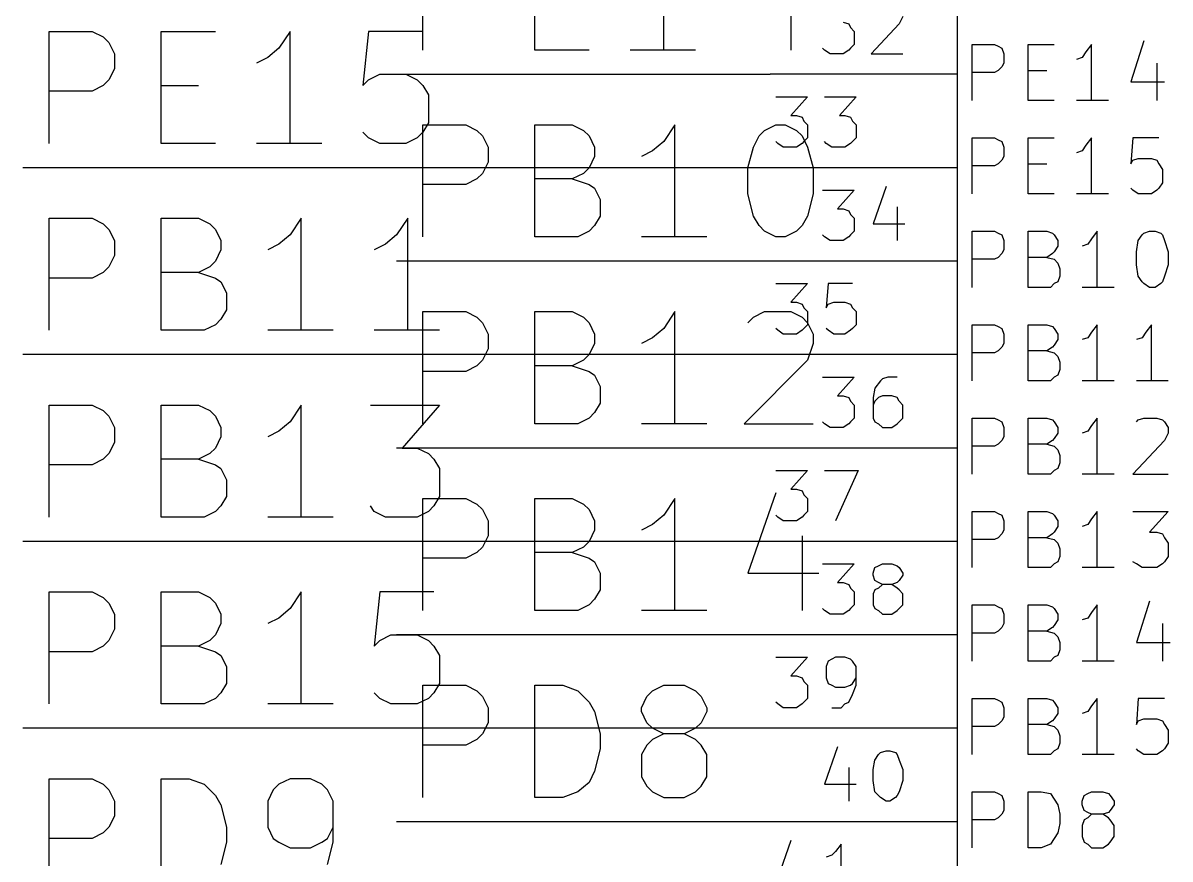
# Model space of a CAD drawing. Extents: x 10 to 287, y -200 to -10.
# Drawn here: x 33.02 to 48.62, y -133.86 to -122.49 of the extents above; entities that cross this region are included whole.
import ezdxf

# ---------------------------------------------------------------- set-up
doc = ezdxf.new("R2010")
doc.units = 0
doc.header["$MEASUREMENT"] = 0
doc.layers.add('BLACK', color=7, linetype='CONTINUOUS')

msp = doc.modelspace()

# ---------------------------------------------------------------- linework, layer by layer
at = {"layer": 'Black'}
for p, q in [((38.4556, -122.86), (38.4556, -121.336)), ((39.9796, -122.86), (39.9796, -121.336)), ((41.7322, -122.86), (41.7322, -121.336)), ((43.4594, -121.844), (43.4594, -122.86)), ((33.3756, -124.13), (33.3756, -122.606)), ((33.3756, -122.606), (33.9598, -122.606)), ((33.9598, -122.606), (34.1122, -122.682)), ((34.1122, -122.682), (34.1884, -122.758)), ((34.8996, -124.13), (34.8996, -122.606)), ((34.8996, -122.606), (35.6362, -122.606)), ((36.6522, -122.606), (36.4998, -122.834)), ((36.6522, -124.13), (36.6522, -122.606)), ((37.719, -122.606), (37.6428, -123.342)), ((38.4556, -122.606), (37.719, -122.606)), ((34.1884, -122.758), (34.2646, -122.911)), ((36.4998, -122.834), (36.3474, -122.961)), ((40.7162, -122.86), (39.9796, -122.86)), ((42.164, -122.86), (41.275, -122.86)), ((34.2646, -122.911), (34.2646, -123.114)), ((36.3474, -122.961), (36.195, -123.038)), ((34.2646, -123.114), (34.1884, -123.266)), ((37.719, -123.266), (37.8714, -123.19)), ((37.8714, -123.19), (38.227, -123.19)), ((38.227, -123.19), (38.3794, -123.266)), ((34.1122, -123.342), (33.9598, -123.419)), ((34.1884, -123.266), (34.1122, -123.342)), ((34.8996, -123.342), (35.4076, -123.342)), ((37.6428, -123.342), (37.719, -123.266)), ((38.3794, -123.266), (38.4556, -123.342)), ((38.4556, -123.342), (38.5318, -123.469)), ((33.9598, -123.419), (33.3756, -123.419)), ((38.5318, -123.469), (38.5318, -123.85)), ((37.719, -124.054), (37.6428, -123.977)), ((38.4556, -123.977), (38.3794, -124.054)), ((38.5318, -123.85), (38.4556, -123.977)), ((38.4556, -125.4), (38.4556, -123.876)), ((38.4556, -123.876), (39.0398, -123.876)), ((39.0398, -123.876), (39.1922, -123.952)), ((39.1922, -123.952), (39.2684, -124.028)), ((39.9796, -125.4), (39.9796, -123.876)), ((39.9796, -123.876), (40.4876, -123.876)), ((40.4876, -123.876), (40.64, -123.952)), ((40.64, -123.952), (40.7162, -124.028)), ((41.8846, -123.876), (41.7322, -124.104)), ((41.8846, -125.4), (41.8846, -123.876)), ((43.0276, -124.028), (43.1038, -123.952)), ((43.1038, -123.952), (43.2562, -123.876)), ((43.2562, -123.876), (43.3832, -123.876)), ((43.3832, -123.876), (43.5356, -123.952)), ((43.5356, -123.952), (43.6118, -124.028)), ((35.6362, -124.13), (34.8996, -124.13)), ((37.084, -124.13), (36.195, -124.13)), ((37.8714, -124.13), (37.719, -124.054)), ((38.227, -124.13), (37.8714, -124.13)), ((38.3794, -124.054), (38.227, -124.13)), ((39.2684, -124.028), (39.3446, -124.181)), ((40.7162, -124.028), (40.7924, -124.181)), ((41.7322, -124.104), (41.5798, -124.231)), ((42.9514, -124.181), (43.0276, -124.028)), ((43.6118, -124.028), (43.688, -124.181)), ((39.3446, -124.181), (39.3446, -124.384)), ((40.7924, -124.181), (40.7924, -124.308)), ((41.5798, -124.231), (41.4274, -124.308)), ((42.8752, -124.46), (42.9514, -124.181)), ((43.688, -124.181), (43.7642, -124.46)), ((39.3446, -124.384), (39.2684, -124.536)), ((40.7924, -124.308), (40.7162, -124.46)), ((39.2684, -124.536), (39.1922, -124.612)), ((40.64, -124.536), (40.4876, -124.612)), ((40.7162, -124.46), (40.64, -124.536)), ((42.8752, -124.816), (42.8752, -124.46)), ((43.7642, -124.46), (43.7642, -124.816)), ((39.0398, -124.689), (38.4556, -124.689)), ((39.1922, -124.612), (39.0398, -124.689)), ((40.4876, -124.612), (39.9796, -124.612)), ((40.4876, -124.612), (40.7162, -124.689)), ((40.7162, -124.689), (40.7924, -124.739)), ((40.7924, -124.739), (40.8686, -124.892)), ((40.8686, -124.892), (40.8686, -125.12)), ((42.9514, -125.12), (42.8752, -124.816)), ((43.7642, -124.816), (43.688, -125.12)), ((33.3756, -126.67), (33.3756, -125.146)), ((33.3756, -125.146), (33.9598, -125.146)), ((33.9598, -125.146), (34.1122, -125.222)), ((34.1122, -125.222), (34.1884, -125.298)), ((34.8996, -126.67), (34.8996, -125.146)), ((34.8996, -125.146), (35.4076, -125.146)), ((35.4076, -125.146), (35.56, -125.222)), ((35.56, -125.222), (35.6362, -125.298)), ((36.8046, -125.146), (36.6522, -125.374)), ((36.8046, -126.67), (36.8046, -125.146)), ((38.2524, -125.146), (38.1, -125.374)), ((38.2524, -126.67), (38.2524, -125.146)), ((40.8686, -125.12), (40.7924, -125.247)), ((43.0276, -125.247), (42.9514, -125.12)), ((43.688, -125.12), (43.6118, -125.247)), ((34.1884, -125.298), (34.2646, -125.451)), ((35.6362, -125.298), (35.7124, -125.451)), ((36.6522, -125.374), (36.4998, -125.501)), ((38.1, -125.374), (37.9476, -125.501)), ((40.7162, -125.324), (40.5638, -125.4)), ((40.7924, -125.247), (40.7162, -125.324)), ((43.1038, -125.324), (43.0276, -125.247)), ((43.2562, -125.4), (43.1038, -125.324)), ((43.5356, -125.324), (43.3832, -125.4)), ((43.6118, -125.247), (43.5356, -125.324)), ((34.2646, -125.451), (34.2646, -125.654)), ((35.7124, -125.451), (35.7124, -125.578)), ((36.4998, -125.501), (36.3474, -125.578)), ((37.9476, -125.501), (37.7952, -125.578)), ((40.5638, -125.4), (39.9796, -125.4)), ((42.3164, -125.4), (41.4274, -125.4)), ((43.3832, -125.4), (43.2562, -125.4)), ((34.2646, -125.654), (34.1884, -125.806)), ((35.7124, -125.578), (35.6362, -125.73)), ((34.1884, -125.806), (34.1122, -125.882)), ((35.56, -125.806), (35.4076, -125.882)), ((35.6362, -125.73), (35.56, -125.806)), ((33.9598, -125.959), (33.3756, -125.959)), ((34.1122, -125.882), (33.9598, -125.959)), ((35.4076, -125.882), (34.8996, -125.882)), ((35.4076, -125.882), (35.6362, -125.959)), ((35.6362, -125.959), (35.7124, -126.009)), ((35.7124, -126.009), (35.7886, -126.162)), ((35.7886, -126.162), (35.7886, -126.39)), ((35.7886, -126.39), (35.7124, -126.517)), ((38.4556, -127.94), (38.4556, -126.416)), ((38.4556, -126.416), (39.0398, -126.416)), ((39.0398, -126.416), (39.1922, -126.492)), ((39.9796, -127.94), (39.9796, -126.416)), ((39.9796, -126.416), (40.4876, -126.416)), ((40.4876, -126.416), (40.64, -126.492)), ((41.8846, -126.416), (41.7322, -126.644)), ((41.8846, -127.94), (41.8846, -126.416)), ((42.9514, -126.492), (43.1038, -126.416)), ((43.1038, -126.416), (43.4594, -126.416)), ((43.4594, -126.416), (43.6118, -126.492)), ((35.6362, -126.594), (35.4838, -126.67)), ((35.7124, -126.517), (35.6362, -126.594)), ((39.1922, -126.492), (39.2684, -126.568)), ((39.2684, -126.568), (39.3446, -126.721)), ((40.64, -126.492), (40.7162, -126.568)), ((40.7162, -126.568), (40.7924, -126.721)), ((42.8752, -126.568), (42.9514, -126.492)), ((43.6118, -126.492), (43.688, -126.568)), ((43.688, -126.568), (43.7642, -126.721)), ((35.4838, -126.67), (34.8996, -126.67)), ((37.2364, -126.67), (36.3474, -126.67)), ((38.6842, -126.67), (37.7952, -126.67)), ((39.3446, -126.721), (39.3446, -126.924)), ((40.7924, -126.721), (40.7924, -126.848)), ((41.5798, -126.771), (41.4274, -126.848)), ((41.7322, -126.644), (41.5798, -126.771)), ((43.7642, -126.721), (43.7642, -126.848)), ((39.3446, -126.924), (39.2684, -127.076)), ((40.7924, -126.848), (40.7162, -127)), ((43.7642, -126.848), (43.688, -127.076)), ((39.2684, -127.076), (39.1922, -127.152)), ((40.64, -127.076), (40.4876, -127.152)), ((40.7162, -127), (40.64, -127.076)), ((43.688, -127.076), (42.8244, -127.94)), ((39.0398, -127.229), (38.4556, -127.229)), ((39.1922, -127.152), (39.0398, -127.229)), ((40.4876, -127.152), (39.9796, -127.152)), ((40.4876, -127.152), (40.7162, -127.229)), ((40.7162, -127.229), (40.7924, -127.279)), ((40.7924, -127.279), (40.8686, -127.432)), ((40.8686, -127.432), (40.8686, -127.66)), ((33.3756, -129.21), (33.3756, -127.686)), ((33.3756, -127.686), (33.9598, -127.686)), ((33.9598, -127.686), (34.1122, -127.762)), ((34.8996, -129.21), (34.8996, -127.686)), ((34.8996, -127.686), (35.4076, -127.686)), ((35.4076, -127.686), (35.56, -127.762)), ((36.8046, -127.686), (36.6522, -127.914)), ((36.8046, -129.21), (36.8046, -127.686)), ((37.7444, -127.686), (38.6842, -127.686)), ((38.6842, -127.686), (38.1762, -128.27)), ((40.8686, -127.66), (40.7924, -127.787)), ((34.1122, -127.762), (34.1884, -127.838)), ((34.1884, -127.838), (34.2646, -127.991)), ((35.56, -127.762), (35.6362, -127.838)), ((35.6362, -127.838), (35.7124, -127.991)), ((40.7162, -127.864), (40.5638, -127.94)), ((40.7924, -127.787), (40.7162, -127.864)), ((34.2646, -127.991), (34.2646, -128.194)), ((35.7124, -127.991), (35.7124, -128.118)), ((36.6522, -127.914), (36.4998, -128.041)), ((40.5638, -127.94), (39.9796, -127.94)), ((42.3164, -127.94), (41.4274, -127.94)), ((42.8244, -127.94), (43.7642, -127.94)), ((34.2646, -128.194), (34.1884, -128.346)), ((35.7124, -128.118), (35.6362, -128.27)), ((36.4998, -128.041), (36.3474, -128.118)), ((34.1884, -128.346), (34.1122, -128.422)), ((35.56, -128.346), (35.4076, -128.422)), ((35.6362, -128.27), (35.56, -128.346)), ((38.1762, -128.27), (38.3794, -128.27)), ((38.3794, -128.27), (38.5318, -128.346)), ((38.5318, -128.346), (38.608, -128.422)), ((33.9598, -128.499), (33.3756, -128.499)), ((34.1122, -128.422), (33.9598, -128.499)), ((35.4076, -128.422), (34.8996, -128.422)), ((35.4076, -128.422), (35.6362, -128.499)), ((35.6362, -128.499), (35.7124, -128.549)), ((38.608, -128.422), (38.6842, -128.549)), ((35.7124, -128.549), (35.7886, -128.702)), ((38.6842, -128.549), (38.6842, -128.93)), ((35.7886, -128.702), (35.7886, -128.93)), ((35.7886, -128.93), (35.7124, -129.057)), ((38.4556, -130.48), (38.4556, -128.956)), ((38.4556, -128.956), (39.0398, -128.956)), ((38.6842, -128.93), (38.608, -129.057)), ((39.0398, -128.956), (39.1922, -129.032)), ((39.9796, -130.48), (39.9796, -128.956)), ((39.9796, -128.956), (40.4876, -128.956)), ((40.4876, -128.956), (40.64, -129.032)), ((41.8846, -128.956), (41.7322, -129.184)), ((41.8846, -130.48), (41.8846, -128.956)), ((43.2562, -128.88), (42.8752, -129.972)), ((35.7124, -129.057), (35.6362, -129.134)), ((37.7952, -129.134), (37.7444, -129.057)), ((38.608, -129.057), (38.5318, -129.134)), ((39.1922, -129.032), (39.2684, -129.108)), ((39.2684, -129.108), (39.3446, -129.261)), ((40.64, -129.032), (40.7162, -129.108)), ((40.7162, -129.108), (40.7924, -129.261)), ((35.4838, -129.21), (34.8996, -129.21)), ((35.6362, -129.134), (35.4838, -129.21)), ((37.2364, -129.21), (36.3474, -129.21)), ((37.9476, -129.21), (37.7952, -129.134)), ((38.3794, -129.21), (37.9476, -129.21)), ((38.5318, -129.134), (38.3794, -129.21)), ((39.3446, -129.261), (39.3446, -129.464)), ((40.7924, -129.261), (40.7924, -129.388)), ((41.7322, -129.184), (41.5798, -129.311)), ((40.7924, -129.388), (40.7162, -129.54)), ((41.5798, -129.311), (41.4274, -129.388)), ((39.3446, -129.464), (39.2684, -129.616)), ((40.7162, -129.54), (40.64, -129.616)), ((43.6118, -129.464), (43.6118, -130.48)), ((39.1922, -129.692), (39.0398, -129.769)), ((39.2684, -129.616), (39.1922, -129.692)), ((40.4876, -129.692), (39.9796, -129.692)), ((40.64, -129.616), (40.4876, -129.692)), ((40.4876, -129.692), (40.7162, -129.769)), ((39.0398, -129.769), (38.4556, -129.769)), ((40.7162, -129.769), (40.7924, -129.819)), ((40.7924, -129.819), (40.8686, -129.972)), ((40.8686, -129.972), (40.8686, -130.2)), ((42.8752, -129.972), (43.8404, -129.972)), ((40.8686, -130.2), (40.7924, -130.327)), ((33.3756, -131.75), (33.3756, -130.226)), ((33.3756, -130.226), (33.9598, -130.226)), ((33.9598, -130.226), (34.1122, -130.302)), ((34.1122, -130.302), (34.1884, -130.378)), ((34.1884, -130.378), (34.2646, -130.531)), ((34.8996, -131.75), (34.8996, -130.226)), ((34.8996, -130.226), (35.4076, -130.226)), ((35.4076, -130.226), (35.56, -130.302)), ((35.56, -130.302), (35.6362, -130.378)), ((35.6362, -130.378), (35.7124, -130.531)), ((36.8046, -130.226), (36.6522, -130.454)), ((36.8046, -131.75), (36.8046, -130.226)), ((37.8714, -130.226), (37.7952, -130.962)), ((38.608, -130.226), (37.8714, -130.226)), ((40.7924, -130.327), (40.7162, -130.404)), ((34.2646, -130.531), (34.2646, -130.734)), ((35.7124, -130.531), (35.7124, -130.658)), ((36.6522, -130.454), (36.4998, -130.581)), ((40.5638, -130.48), (39.9796, -130.48)), ((40.7162, -130.404), (40.5638, -130.48)), ((42.3164, -130.48), (41.4274, -130.48)), ((35.7124, -130.658), (35.6362, -130.81)), ((36.4998, -130.581), (36.3474, -130.658)), ((34.2646, -130.734), (34.1884, -130.886)), ((35.6362, -130.81), (35.56, -130.886)), ((37.8714, -130.886), (38.0238, -130.81)), ((38.0238, -130.81), (38.3794, -130.81)), ((38.3794, -130.81), (38.5318, -130.886)), ((34.1122, -130.962), (33.9598, -131.039)), ((34.1884, -130.886), (34.1122, -130.962)), ((35.4076, -130.962), (34.8996, -130.962)), ((35.56, -130.886), (35.4076, -130.962)), ((35.4076, -130.962), (35.6362, -131.039)), ((37.7952, -130.962), (37.8714, -130.886)), ((38.5318, -130.886), (38.608, -130.962)), ((38.608, -130.962), (38.6842, -131.089)), ((33.9598, -131.039), (33.3756, -131.039)), ((35.6362, -131.039), (35.7124, -131.089)), ((35.7124, -131.089), (35.7886, -131.242)), ((38.6842, -131.089), (38.6842, -131.47)), ((35.7886, -131.242), (35.7886, -131.47)), ((35.7886, -131.47), (35.7124, -131.597)), ((38.6842, -131.47), (38.608, -131.597)), ((35.7124, -131.597), (35.6362, -131.674)), ((37.8714, -131.674), (37.7952, -131.597)), ((38.4556, -133.02), (38.4556, -131.496)), ((38.4556, -131.496), (39.0398, -131.496)), ((38.608, -131.597), (38.5318, -131.674)), ((39.0398, -131.496), (39.1922, -131.572)), ((39.1922, -131.572), (39.2684, -131.648)), ((39.9796, -133.02), (39.9796, -131.496)), ((39.9796, -131.496), (40.3606, -131.496)), ((40.3606, -131.496), (40.5638, -131.572)), ((40.5638, -131.572), (40.7162, -131.724)), ((41.5036, -131.648), (41.5798, -131.572)), ((41.5798, -131.572), (41.7322, -131.496)), ((41.7322, -131.496), (42.0116, -131.496)), ((42.0116, -131.496), (42.164, -131.572)), ((42.164, -131.572), (42.2402, -131.648)), ((35.4838, -131.75), (34.8996, -131.75)), ((35.6362, -131.674), (35.4838, -131.75)), ((37.2364, -131.75), (36.3474, -131.75)), ((38.0238, -131.75), (37.8714, -131.674)), ((38.3794, -131.75), (38.0238, -131.75)), ((38.5318, -131.674), (38.3794, -131.75)), ((39.2684, -131.648), (39.3446, -131.801)), ((40.7162, -131.724), (40.7924, -131.851)), ((41.4274, -131.801), (41.5036, -131.648)), ((42.2402, -131.648), (42.3164, -131.801)), ((39.3446, -131.801), (39.3446, -132.004)), ((40.7924, -131.851), (40.8686, -132.156)), ((41.4274, -131.851), (41.4274, -131.801)), ((41.5036, -132.004), (41.4274, -131.851)), ((42.3164, -131.851), (42.2402, -132.004)), ((42.3164, -131.801), (42.3164, -131.851)), ((39.3446, -132.004), (39.2684, -132.156)), ((41.5798, -132.08), (41.5036, -132.004)), ((41.7322, -132.156), (41.5798, -132.08)), ((42.164, -132.08), (42.0116, -132.156)), ((42.2402, -132.004), (42.164, -132.08)), ((39.1922, -132.232), (39.0398, -132.309)), ((39.2684, -132.156), (39.1922, -132.232)), ((40.8686, -132.156), (40.8686, -132.359)), ((41.5798, -132.232), (41.5036, -132.309)), ((41.7322, -132.156), (41.5798, -132.232)), ((42.0116, -132.156), (41.7322, -132.156)), ((42.164, -132.232), (42.0116, -132.156)), ((42.2402, -132.309), (42.164, -132.232)), ((39.0398, -132.309), (38.4556, -132.309)), ((40.8686, -132.359), (40.7924, -132.664)), ((41.5036, -132.309), (41.4274, -132.436)), ((42.3164, -132.436), (42.2402, -132.309)), ((41.4274, -132.436), (41.4274, -132.74)), ((42.3164, -132.74), (42.3164, -132.436)), ((40.7924, -132.664), (40.7162, -132.817)), ((33.3756, -134.29), (33.3756, -132.766)), ((33.3756, -132.766), (33.9598, -132.766)), ((33.9598, -132.766), (34.1122, -132.842)), ((34.1122, -132.842), (34.1884, -132.918)), ((34.8996, -134.29), (34.8996, -132.766)), ((34.8996, -132.766), (35.2806, -132.766)), ((35.2806, -132.766), (35.4838, -132.842)), ((35.4838, -132.842), (35.6362, -132.994)), ((36.4998, -132.842), (36.4236, -132.918)), ((36.6522, -132.766), (36.4998, -132.842)), ((36.9316, -132.766), (36.6522, -132.766)), ((37.084, -132.842), (36.9316, -132.766)), ((37.1602, -132.918), (37.084, -132.842)), ((40.7162, -132.817), (40.5638, -132.944)), ((41.4274, -132.74), (41.5036, -132.867)), ((41.5036, -132.867), (41.5798, -132.944)), ((42.164, -132.944), (42.2402, -132.867)), ((42.2402, -132.867), (42.3164, -132.74)), ((34.1884, -132.918), (34.2646, -133.071)), ((35.6362, -132.994), (35.7124, -133.121)), ((36.4236, -132.918), (36.3474, -133.071)), ((37.2364, -133.071), (37.1602, -132.918)), ((40.3606, -133.02), (39.9796, -133.02)), ((40.5638, -132.944), (40.3606, -133.02)), ((41.5798, -132.944), (41.7322, -133.02)), ((41.7322, -133.02), (42.0116, -133.02)), ((42.0116, -133.02), (42.164, -132.944)), ((34.2646, -133.071), (34.2646, -133.274)), ((35.7124, -133.121), (35.7886, -133.426)), ((36.3474, -133.071), (36.3474, -133.426)), ((37.2364, -133.629), (37.2364, -133.071)), ((34.2646, -133.274), (34.1884, -133.426)), ((34.1884, -133.426), (34.1122, -133.502)), ((35.7886, -133.426), (35.7886, -133.629)), ((36.3474, -133.426), (36.4236, -133.579)), ((37.1602, -133.579), (37.2364, -133.426)), ((33.9598, -133.579), (33.3756, -133.579)), ((34.1122, -133.502), (33.9598, -133.579)), ((35.7886, -133.629), (35.7124, -133.934)), ((36.4236, -133.579), (36.4998, -133.629)), ((36.4998, -133.629), (36.6522, -133.706)), ((36.9316, -133.706), (37.084, -133.629)), ((37.084, -133.629), (37.1602, -133.579)), ((37.1602, -133.934), (37.2364, -133.629)), ((36.6522, -133.706), (36.9316, -133.706))]:
    msp.add_line(p, q, dxfattribs=at)
at = {"layer": 'Cyan 2'}
for p, q in [((48.26, -122.733), (48.0822, -123.292)), ((45.9232, -123.546), (45.9232, -122.784)), ((45.9232, -122.784), (46.228, -122.784)), ((46.228, -122.784), (46.2788, -122.809)), ((46.2788, -122.809), (46.3296, -122.834)), ((46.3296, -122.834), (46.355, -122.911)), ((46.6852, -123.546), (46.6852, -122.784)), ((46.6852, -122.784), (47.0408, -122.784)), ((47.4726, -122.885), (47.4218, -122.961)), ((47.5488, -122.784), (47.4726, -122.885)), ((47.5488, -123.546), (47.5488, -122.784)), ((46.355, -123.038), (46.3296, -123.088)), ((46.355, -122.911), (46.355, -123.038)), ((47.4218, -122.961), (47.3456, -122.987)), ((48.4378, -123.038), (48.4378, -123.546)), ((46.228, -123.165), (45.9232, -123.165)), ((46.2788, -123.139), (46.228, -123.165)), ((46.3296, -123.088), (46.2788, -123.139)), ((46.6852, -123.139), (46.9392, -123.139)), ((48.0822, -123.292), (48.5394, -123.292)), ((47.0408, -123.546), (46.6852, -123.546)), ((47.7774, -123.546), (47.3456, -123.546)), ((45.9232, -124.816), (45.9232, -124.054)), ((45.9232, -124.054), (46.228, -124.054)), ((46.228, -124.054), (46.2788, -124.079)), ((46.2788, -124.079), (46.3296, -124.104)), ((46.3296, -124.104), (46.355, -124.181)), ((46.6852, -124.816), (46.6852, -124.054)), ((46.6852, -124.054), (47.0408, -124.054)), ((47.5488, -124.054), (47.4726, -124.155)), ((47.5488, -124.816), (47.5488, -124.054)), ((48.1076, -124.054), (48.0822, -124.409)), ((48.4632, -124.054), (48.1076, -124.054)), ((46.355, -124.181), (46.355, -124.308)), ((47.4218, -124.231), (47.3456, -124.257)), ((47.4726, -124.155), (47.4218, -124.231)), ((46.228, -124.435), (45.9232, -124.435)), ((46.2788, -124.409), (46.228, -124.435)), ((46.3296, -124.358), (46.2788, -124.409)), ((46.355, -124.308), (46.3296, -124.358)), ((46.6852, -124.409), (46.9392, -124.409)), ((48.0822, -124.409), (48.1076, -124.358)), ((48.1076, -124.358), (48.1838, -124.333)), ((48.1838, -124.333), (48.3616, -124.333)), ((48.3616, -124.333), (48.4378, -124.358)), ((48.4378, -124.358), (48.4632, -124.409)), ((48.4632, -124.409), (48.514, -124.485)), ((48.514, -124.485), (48.514, -124.663)), ((48.1076, -124.765), (48.0822, -124.739)), ((48.4632, -124.739), (48.4378, -124.765)), ((48.514, -124.663), (48.4632, -124.739)), ((47.0408, -124.816), (46.6852, -124.816)), ((47.7774, -124.816), (47.3456, -124.816)), ((48.1838, -124.816), (48.1076, -124.765)), ((48.3616, -124.816), (48.1838, -124.816)), ((48.4378, -124.765), (48.3616, -124.816)), ((45.9232, -126.086), (45.9232, -125.324)), ((45.9232, -125.324), (46.228, -125.324)), ((46.228, -125.324), (46.2788, -125.349)), ((46.2788, -125.349), (46.3296, -125.374)), ((46.3296, -125.374), (46.355, -125.451)), ((46.6852, -126.086), (46.6852, -125.324)), ((46.6852, -125.324), (46.9392, -125.324)), ((46.9392, -125.324), (47.0154, -125.349)), ((47.0154, -125.349), (47.0408, -125.374)), ((47.0408, -125.374), (47.0916, -125.451)), ((47.625, -125.324), (47.5488, -125.425)), ((47.625, -126.086), (47.625, -125.324)), ((48.1838, -125.451), (48.2346, -125.374)), ((48.2346, -125.374), (48.26, -125.349)), ((48.26, -125.349), (48.3362, -125.324)), ((48.3362, -125.324), (48.4124, -125.324)), ((48.4124, -125.324), (48.4886, -125.349)), ((48.4886, -125.349), (48.514, -125.374)), ((48.514, -125.374), (48.5394, -125.451)), ((46.355, -125.451), (46.355, -125.578)), ((47.0916, -125.527), (47.0408, -125.603)), ((47.0916, -125.451), (47.0916, -125.527)), ((47.498, -125.501), (47.4218, -125.527)), ((47.5488, -125.425), (47.498, -125.501)), ((48.1584, -125.603), (48.1838, -125.451)), ((48.5394, -125.451), (48.5902, -125.603)), ((46.2788, -125.679), (46.228, -125.705)), ((46.3296, -125.628), (46.2788, -125.679)), ((46.355, -125.578), (46.3296, -125.628)), ((46.9392, -125.679), (46.6852, -125.679)), ((47.0154, -125.628), (46.9392, -125.679)), ((46.9392, -125.679), (47.0408, -125.705)), ((47.0408, -125.603), (47.0154, -125.628)), ((48.1584, -125.781), (48.1584, -125.603)), ((48.5902, -125.603), (48.5902, -125.781)), ((46.228, -125.705), (45.9232, -125.705)), ((47.0408, -125.705), (47.0916, -125.755)), ((47.0916, -125.755), (47.117, -125.832)), ((47.117, -125.832), (47.117, -125.933)), ((48.1838, -125.933), (48.1584, -125.781)), ((48.5902, -125.781), (48.5394, -125.933)), ((47.0916, -126.009), (47.0408, -126.035)), ((47.117, -125.933), (47.0916, -126.009)), ((48.2346, -126.009), (48.1838, -125.933)), ((48.26, -126.035), (48.2346, -126.009)), ((48.514, -126.009), (48.4886, -126.035)), ((48.5394, -125.933), (48.514, -126.009)), ((46.99, -126.086), (46.6852, -126.086)), ((47.0408, -126.035), (46.99, -126.086)), ((47.8536, -126.086), (47.4218, -126.086)), ((48.3362, -126.086), (48.26, -126.035)), ((48.4124, -126.086), (48.3362, -126.086)), ((48.4886, -126.035), (48.4124, -126.086)), ((45.9232, -127.356), (45.9232, -126.594)), ((45.9232, -126.594), (46.228, -126.594)), ((46.228, -126.594), (46.2788, -126.619)), ((46.2788, -126.619), (46.3296, -126.644)), ((46.6852, -127.356), (46.6852, -126.594)), ((46.6852, -126.594), (46.9392, -126.594)), ((46.9392, -126.594), (47.0154, -126.619)), ((47.0154, -126.619), (47.0408, -126.644)), ((47.625, -126.594), (47.5488, -126.695)), ((47.625, -127.356), (47.625, -126.594)), ((48.3616, -126.594), (48.2854, -126.695)), ((48.3616, -127.356), (48.3616, -126.594)), ((46.3296, -126.644), (46.355, -126.721)), ((46.355, -126.721), (46.355, -126.848)), ((47.0408, -126.644), (47.0916, -126.721)), ((47.0916, -126.721), (47.0916, -126.797)), ((47.498, -126.771), (47.4218, -126.797)), ((47.5488, -126.695), (47.498, -126.771)), ((48.2346, -126.771), (48.1584, -126.797)), ((48.2854, -126.695), (48.2346, -126.771)), ((46.3296, -126.898), (46.2788, -126.949)), ((46.355, -126.848), (46.3296, -126.898)), ((47.0154, -126.898), (46.9392, -126.949)), ((47.0408, -126.873), (47.0154, -126.898)), ((47.0916, -126.797), (47.0408, -126.873)), ((46.228, -126.975), (45.9232, -126.975)), ((46.2788, -126.949), (46.228, -126.975)), ((46.9392, -126.949), (46.6852, -126.949)), ((46.9392, -126.949), (47.0408, -126.975)), ((47.0408, -126.975), (47.0916, -127.025)), ((47.0916, -127.025), (47.117, -127.102)), ((47.117, -127.102), (47.117, -127.203)), ((47.117, -127.203), (47.0916, -127.279)), ((46.99, -127.356), (46.6852, -127.356)), ((47.0408, -127.305), (46.99, -127.356)), ((47.0916, -127.279), (47.0408, -127.305)), ((47.8536, -127.356), (47.4218, -127.356)), ((48.5902, -127.356), (48.1584, -127.356)), ((45.9232, -128.626), (45.9232, -127.864)), ((45.9232, -127.864), (46.228, -127.864)), ((46.228, -127.864), (46.2788, -127.889)), ((46.6852, -128.626), (46.6852, -127.864)), ((46.6852, -127.864), (46.9392, -127.864)), ((46.9392, -127.864), (47.0154, -127.889)), ((47.625, -127.864), (47.5488, -127.965)), ((47.625, -128.626), (47.625, -127.864)), ((48.1838, -127.889), (48.26, -127.864)), ((48.26, -127.864), (48.4378, -127.864)), ((48.4378, -127.864), (48.514, -127.889)), ((46.2788, -127.889), (46.3296, -127.914)), ((46.3296, -127.914), (46.355, -127.991)), ((46.355, -127.991), (46.355, -128.118)), ((47.0154, -127.889), (47.0408, -127.914)), ((47.0408, -127.914), (47.0916, -127.991)), ((47.0916, -127.991), (47.0916, -128.067)), ((47.5488, -127.965), (47.498, -128.041)), ((48.1584, -127.914), (48.1838, -127.889)), ((48.514, -127.889), (48.5394, -127.914)), ((48.5394, -127.914), (48.5902, -127.991)), ((48.5902, -127.991), (48.5902, -128.067)), ((46.3296, -128.168), (46.2788, -128.219)), ((46.355, -128.118), (46.3296, -128.168)), ((47.0154, -128.168), (46.9392, -128.219)), ((47.0408, -128.143), (47.0154, -128.168)), ((47.0916, -128.067), (47.0408, -128.143)), ((47.498, -128.041), (47.4218, -128.067)), ((48.5394, -128.168), (48.1076, -128.626)), ((48.5902, -128.067), (48.5394, -128.168)), ((46.228, -128.245), (45.9232, -128.245)), ((46.2788, -128.219), (46.228, -128.245)), ((46.9392, -128.219), (46.6852, -128.219)), ((46.9392, -128.219), (47.0408, -128.245)), ((47.0408, -128.245), (47.0916, -128.295)), ((47.0916, -128.295), (47.117, -128.372)), ((47.117, -128.473), (47.0916, -128.549)), ((47.117, -128.372), (47.117, -128.473)), ((46.99, -128.626), (46.6852, -128.626)), ((47.0408, -128.575), (46.99, -128.626)), ((47.0916, -128.549), (47.0408, -128.575)), ((47.8536, -128.626), (47.4218, -128.626)), ((48.1076, -128.626), (48.5902, -128.626)), ((45.9232, -129.896), (45.9232, -129.134)), ((45.9232, -129.134), (46.228, -129.134)), ((46.228, -129.134), (46.2788, -129.159)), ((46.2788, -129.159), (46.3296, -129.184)), ((46.3296, -129.184), (46.355, -129.261)), ((46.355, -129.261), (46.355, -129.388)), ((46.6852, -129.896), (46.6852, -129.134)), ((46.6852, -129.134), (46.9392, -129.134)), ((46.9392, -129.134), (47.0154, -129.159)), ((47.0154, -129.159), (47.0408, -129.184)), ((47.0408, -129.184), (47.0916, -129.261)), ((47.0916, -129.261), (47.0916, -129.337)), ((47.5488, -129.235), (47.498, -129.311)), ((47.625, -129.134), (47.5488, -129.235)), ((47.625, -129.896), (47.625, -129.134)), ((48.1076, -129.134), (48.5902, -129.134)), ((48.5902, -129.134), (48.3362, -129.413)), ((46.3296, -129.438), (46.2788, -129.489)), ((46.355, -129.388), (46.3296, -129.438)), ((47.0154, -129.438), (46.9392, -129.489)), ((47.0408, -129.413), (47.0154, -129.438)), ((47.0916, -129.337), (47.0408, -129.413)), ((47.498, -129.311), (47.4218, -129.337)), ((48.3362, -129.413), (48.4378, -129.413)), ((48.4378, -129.413), (48.514, -129.438)), ((48.514, -129.438), (48.5394, -129.489)), ((46.228, -129.515), (45.9232, -129.515)), ((46.2788, -129.489), (46.228, -129.515)), ((46.9392, -129.489), (46.6852, -129.489)), ((46.9392, -129.489), (47.0408, -129.515)), ((47.0408, -129.515), (47.0916, -129.565)), ((47.0916, -129.565), (47.117, -129.642)), ((48.5394, -129.489), (48.5902, -129.565)), ((48.5902, -129.565), (48.5902, -129.743)), ((47.117, -129.743), (47.0916, -129.819)), ((47.117, -129.642), (47.117, -129.743)), ((48.5902, -129.743), (48.5394, -129.819)), ((46.99, -129.896), (46.6852, -129.896)), ((47.0408, -129.845), (46.99, -129.896)), ((47.0916, -129.819), (47.0408, -129.845)), ((47.8536, -129.896), (47.4218, -129.896)), ((48.1584, -129.845), (48.1076, -129.819)), ((48.2346, -129.896), (48.1584, -129.845)), ((48.4378, -129.896), (48.2346, -129.896)), ((48.514, -129.845), (48.4378, -129.896)), ((48.5394, -129.819), (48.514, -129.845)), ((48.3362, -130.353), (48.1584, -130.912)), ((45.9232, -131.166), (45.9232, -130.404)), ((45.9232, -130.404), (46.228, -130.404)), ((46.228, -130.404), (46.2788, -130.429)), ((46.2788, -130.429), (46.3296, -130.454)), ((46.3296, -130.454), (46.355, -130.531)), ((46.355, -130.531), (46.355, -130.658)), ((46.6852, -131.166), (46.6852, -130.404)), ((46.6852, -130.404), (46.9392, -130.404)), ((46.9392, -130.404), (47.0154, -130.429)), ((47.0154, -130.429), (47.0408, -130.454)), ((47.0408, -130.454), (47.0916, -130.531)), ((47.0916, -130.531), (47.0916, -130.607)), ((47.5488, -130.505), (47.498, -130.581)), ((47.625, -130.404), (47.5488, -130.505)), ((47.625, -131.166), (47.625, -130.404)), ((46.355, -130.658), (46.3296, -130.708)), ((47.0408, -130.683), (47.0154, -130.708)), ((47.0916, -130.607), (47.0408, -130.683)), ((47.498, -130.581), (47.4218, -130.607)), ((48.514, -130.658), (48.514, -131.166)), ((46.228, -130.785), (45.9232, -130.785)), ((46.2788, -130.759), (46.228, -130.785)), ((46.3296, -130.708), (46.2788, -130.759)), ((46.9392, -130.759), (46.6852, -130.759)), ((47.0154, -130.708), (46.9392, -130.759)), ((46.9392, -130.759), (47.0408, -130.785)), ((47.0408, -130.785), (47.0916, -130.835)), ((47.0916, -130.835), (47.117, -130.912)), ((47.117, -130.912), (47.117, -131.013)), ((48.1584, -130.912), (48.6156, -130.912)), ((47.0408, -131.115), (46.99, -131.166)), ((47.0916, -131.089), (47.0408, -131.115)), ((47.117, -131.013), (47.0916, -131.089)), ((46.99, -131.166), (46.6852, -131.166)), ((47.8536, -131.166), (47.4218, -131.166)), ((45.9232, -132.436), (45.9232, -131.674)), ((45.9232, -131.674), (46.228, -131.674)), ((46.228, -131.674), (46.2788, -131.699)), ((46.2788, -131.699), (46.3296, -131.724)), ((46.3296, -131.724), (46.355, -131.801)), ((46.6852, -132.436), (46.6852, -131.674)), ((46.6852, -131.674), (46.9392, -131.674)), ((46.9392, -131.674), (47.0154, -131.699)), ((47.0154, -131.699), (47.0408, -131.724)), ((47.0408, -131.724), (47.0916, -131.801)), ((47.5488, -131.775), (47.498, -131.851)), ((47.625, -131.674), (47.5488, -131.775)), ((47.625, -132.436), (47.625, -131.674)), ((48.1838, -131.674), (48.1584, -132.029)), ((48.5394, -131.674), (48.1838, -131.674)), ((46.355, -131.928), (46.3296, -131.978)), ((46.355, -131.801), (46.355, -131.928)), ((47.0916, -131.877), (47.0408, -131.953)), ((47.0916, -131.801), (47.0916, -131.877)), ((47.498, -131.851), (47.4218, -131.877)), ((46.228, -132.055), (45.9232, -132.055)), ((46.2788, -132.029), (46.228, -132.055)), ((46.3296, -131.978), (46.2788, -132.029)), ((46.9392, -132.029), (46.6852, -132.029)), ((47.0154, -131.978), (46.9392, -132.029)), ((46.9392, -132.029), (47.0408, -132.055)), ((47.0408, -131.953), (47.0154, -131.978)), ((47.0408, -132.055), (47.0916, -132.105)), ((48.1584, -132.029), (48.1838, -131.978)), ((48.1838, -131.978), (48.26, -131.953)), ((48.26, -131.953), (48.4378, -131.953)), ((48.4378, -131.953), (48.514, -131.978)), ((48.514, -131.978), (48.5394, -132.029)), ((48.5394, -132.029), (48.5902, -132.105)), ((47.0916, -132.105), (47.117, -132.182)), ((47.117, -132.182), (47.117, -132.283)), ((48.5902, -132.105), (48.5902, -132.283)), ((47.0408, -132.385), (46.99, -132.436)), ((47.0916, -132.359), (47.0408, -132.385)), ((47.117, -132.283), (47.0916, -132.359)), ((48.1838, -132.385), (48.1584, -132.359)), ((48.26, -132.436), (48.1838, -132.385)), ((48.514, -132.385), (48.4378, -132.436)), ((48.5394, -132.359), (48.514, -132.385)), ((48.5902, -132.283), (48.5394, -132.359)), ((46.99, -132.436), (46.6852, -132.436)), ((47.8536, -132.436), (47.4218, -132.436)), ((48.4378, -132.436), (48.26, -132.436)), ((45.9232, -133.706), (45.9232, -132.944)), ((45.9232, -132.944), (46.228, -132.944)), ((46.228, -132.944), (46.2788, -132.969)), ((46.2788, -132.969), (46.3296, -132.994)), ((46.3296, -132.994), (46.355, -133.071)), ((46.6852, -133.706), (46.6852, -132.944)), ((46.6852, -132.944), (46.863, -132.944)), ((46.863, -132.944), (46.99, -132.969)), ((46.99, -132.969), (47.0408, -133.045)), ((47.4218, -133.071), (47.4472, -132.994)), ((47.4472, -132.994), (47.498, -132.969)), ((47.498, -132.969), (47.5488, -132.944)), ((47.5488, -132.944), (47.7012, -132.944)), ((47.7012, -132.944), (47.7774, -132.969)), ((47.7774, -132.969), (47.8028, -132.994)), ((47.8028, -132.994), (47.8536, -133.071)), ((46.355, -133.071), (46.355, -133.198)), ((47.0408, -133.045), (47.0916, -133.121)), ((47.0916, -133.121), (47.117, -133.248)), ((47.4218, -133.121), (47.4218, -133.071)), ((47.4472, -133.198), (47.4218, -133.121)), ((47.8536, -133.121), (47.8028, -133.198)), ((47.8536, -133.071), (47.8536, -133.121)), ((46.228, -133.325), (45.9232, -133.325)), ((46.2788, -133.299), (46.228, -133.325)), ((46.3296, -133.248), (46.2788, -133.299)), ((46.355, -133.198), (46.3296, -133.248)), ((47.117, -133.248), (47.117, -133.375)), ((47.4472, -133.325), (47.4218, -133.401)), ((47.498, -133.223), (47.4472, -133.198)), ((47.498, -133.299), (47.4472, -133.325)), ((47.5488, -133.248), (47.498, -133.223)), ((47.5488, -133.248), (47.498, -133.299)), ((47.7012, -133.248), (47.5488, -133.248)), ((47.7774, -133.223), (47.7012, -133.248)), ((47.7774, -133.299), (47.7012, -133.248)), ((47.8028, -133.198), (47.7774, -133.223)), ((47.8028, -133.325), (47.7774, -133.299)), ((47.8536, -133.401), (47.8028, -133.325)), ((47.117, -133.375), (47.0916, -133.502)), ((47.4218, -133.401), (47.4218, -133.553)), ((47.8536, -133.553), (47.8536, -133.401)), ((47.0408, -133.579), (46.99, -133.655)), ((47.0916, -133.502), (47.0408, -133.579)), ((47.4218, -133.553), (47.4472, -133.629)), ((47.4472, -133.629), (47.498, -133.655)), ((47.7774, -133.655), (47.8028, -133.629)), ((47.8028, -133.629), (47.8536, -133.553)), ((46.863, -133.706), (46.6852, -133.706)), ((46.99, -133.655), (46.863, -133.706)), ((47.498, -133.655), (47.5488, -133.706)), ((47.5488, -133.706), (47.7012, -133.706)), ((47.7012, -133.706), (47.7774, -133.655))]:
    msp.add_line(p, q, dxfattribs=at)
at = {"layer": 'Green 2'}
for p, q in [((38.1, -123.19), (43.18, -123.19)), ((41.91, -124.46), (33.02, -124.46)), ((43.18, -125.73), (38.1, -125.73)), ((41.91, -127), (33.02, -127)), ((43.18, -128.27), (38.1, -128.27)), ((41.91, -129.54), (33.02, -129.54)), ((43.18, -130.81), (38.1, -130.81)), ((41.91, -132.08), (33.02, -132.08)), ((43.18, -133.35), (38.1, -133.35))]:
    msp.add_line(p, q, dxfattribs=at)
at = {"layer": 'Red 2'}
for p, q in [((45.72, -82.55), (45.72, -148.59)), ((44.9834, -122.403), (44.9326, -122.504)), ((44.1706, -122.479), (44.2468, -122.504)), ((44.2468, -122.504), (44.2722, -122.555)), ((44.2722, -122.555), (44.323, -122.606)), ((44.9326, -122.504), (44.5516, -122.911)), ((44.323, -122.606), (44.323, -122.784)), ((43.9166, -122.86), (43.8912, -122.834)), ((43.9928, -122.911), (43.9166, -122.86)), ((44.2468, -122.86), (44.1706, -122.911)), ((44.2722, -122.834), (44.2468, -122.86)), ((44.323, -122.784), (44.2722, -122.834)), ((44.1706, -122.911), (43.9928, -122.911)), ((44.5516, -122.911), (44.9834, -122.911)), ((45.72, -123.19), (43.18, -123.19)), ((43.2562, -123.495), (43.688, -123.495)), ((43.688, -123.495), (43.4594, -123.749)), ((43.9166, -123.495), (44.3484, -123.495)), ((44.3484, -123.495), (44.1198, -123.749)), ((43.4594, -123.749), (43.5356, -123.749)), ((43.5356, -123.749), (43.6118, -123.774)), ((43.6118, -123.774), (43.6372, -123.825)), ((43.6372, -123.825), (43.688, -123.876)), ((44.1198, -123.749), (44.196, -123.749)), ((44.196, -123.749), (44.2722, -123.774)), ((44.2722, -123.774), (44.2976, -123.825)), ((44.2976, -123.825), (44.3484, -123.876)), ((43.688, -123.876), (43.688, -124.054)), ((44.3484, -123.876), (44.3484, -124.054)), ((43.2816, -124.13), (43.2562, -124.104)), ((43.3578, -124.181), (43.2816, -124.13)), ((43.6118, -124.13), (43.5356, -124.181)), ((43.6372, -124.104), (43.6118, -124.13)), ((43.688, -124.054), (43.6372, -124.104)), ((43.942, -124.13), (43.9166, -124.104)), ((44.0182, -124.181), (43.942, -124.13)), ((44.2722, -124.13), (44.196, -124.181)), ((44.2976, -124.104), (44.2722, -124.13)), ((44.3484, -124.054), (44.2976, -124.104)), ((43.5356, -124.181), (43.3578, -124.181)), ((44.196, -124.181), (44.0182, -124.181)), ((45.72, -124.46), (41.91, -124.46)), ((44.7548, -124.714), (44.577, -125.222)), ((43.8912, -124.765), (44.323, -124.765)), ((44.323, -124.765), (44.0944, -125.019)), ((44.0944, -125.019), (44.1706, -125.019)), ((44.1706, -125.019), (44.2468, -125.044)), ((44.2468, -125.044), (44.2722, -125.095)), ((44.9072, -124.993), (44.9072, -125.451)), ((44.2722, -125.095), (44.323, -125.146)), ((44.323, -125.146), (44.323, -125.324)), ((44.577, -125.222), (45.0088, -125.222)), ((43.9166, -125.4), (43.8912, -125.374)), ((44.2722, -125.374), (44.2468, -125.4)), ((44.323, -125.324), (44.2722, -125.374)), ((43.9928, -125.451), (43.9166, -125.4)), ((44.1706, -125.451), (43.9928, -125.451)), ((44.2468, -125.4), (44.1706, -125.451)), ((45.72, -125.73), (43.18, -125.73)), ((43.2562, -126.035), (43.688, -126.035)), ((43.688, -126.035), (43.4594, -126.289)), ((43.9674, -126.035), (43.942, -126.365)), ((44.2976, -126.035), (43.9674, -126.035)), ((43.4594, -126.289), (43.5356, -126.289)), ((43.5356, -126.289), (43.6118, -126.314)), ((43.6118, -126.314), (43.6372, -126.365)), ((43.942, -126.365), (43.9674, -126.314)), ((43.9674, -126.314), (44.0436, -126.289)), ((44.0436, -126.289), (44.196, -126.289)), ((44.196, -126.289), (44.2722, -126.314)), ((44.2722, -126.314), (44.2976, -126.365)), ((43.6372, -126.365), (43.688, -126.416)), ((43.688, -126.416), (43.688, -126.594)), ((44.2976, -126.365), (44.3484, -126.416)), ((44.3484, -126.416), (44.3484, -126.594)), ((43.688, -126.594), (43.6372, -126.644)), ((44.3484, -126.594), (44.2976, -126.644)), ((43.2816, -126.67), (43.2562, -126.644)), ((43.3578, -126.721), (43.2816, -126.67)), ((43.5356, -126.721), (43.3578, -126.721)), ((43.6118, -126.67), (43.5356, -126.721)), ((43.6372, -126.644), (43.6118, -126.67)), ((43.9674, -126.67), (43.942, -126.644)), ((44.0436, -126.721), (43.9674, -126.67)), ((44.196, -126.721), (44.0436, -126.721)), ((44.2722, -126.67), (44.196, -126.721)), ((44.2976, -126.644), (44.2722, -126.67)), ((45.72, -127), (41.91, -127)), ((43.8912, -127.305), (44.323, -127.305)), ((44.323, -127.305), (44.0944, -127.559)), ((44.6786, -127.356), (44.6024, -127.457)), ((44.704, -127.33), (44.6786, -127.356)), ((44.7802, -127.305), (44.704, -127.33)), ((44.9072, -127.305), (44.7802, -127.305)), ((44.0944, -127.559), (44.1706, -127.559)), ((44.1706, -127.559), (44.2468, -127.584)), ((44.6024, -127.457), (44.577, -127.584)), ((44.704, -127.559), (44.6532, -127.584)), ((44.831, -127.559), (44.704, -127.559)), ((44.9072, -127.584), (44.831, -127.559)), ((44.2468, -127.584), (44.2722, -127.635)), ((44.2722, -127.635), (44.323, -127.686)), ((44.323, -127.686), (44.323, -127.864)), ((44.577, -127.584), (44.577, -127.864)), ((44.6024, -127.635), (44.577, -127.686)), ((44.6532, -127.584), (44.6024, -127.635)), ((44.9326, -127.635), (44.9072, -127.584)), ((44.9834, -127.686), (44.9326, -127.635)), ((44.9834, -127.864), (44.9834, -127.686)), ((44.323, -127.864), (44.2722, -127.914)), ((44.577, -127.864), (44.6024, -127.914)), ((44.9326, -127.914), (44.9834, -127.864)), ((43.9166, -127.94), (43.8912, -127.914)), ((43.9928, -127.991), (43.9166, -127.94)), ((44.1706, -127.991), (43.9928, -127.991)), ((44.2468, -127.94), (44.1706, -127.991)), ((44.2722, -127.914), (44.2468, -127.94)), ((44.6024, -127.914), (44.6532, -127.94)), ((44.6532, -127.94), (44.704, -127.991)), ((44.704, -127.991), (44.831, -127.991)), ((44.831, -127.991), (44.9072, -127.94)), ((44.9072, -127.94), (44.9326, -127.914)), ((45.72, -128.27), (43.18, -128.27)), ((43.2562, -128.575), (43.688, -128.575)), ((43.688, -128.575), (43.4594, -128.829)), ((43.9166, -128.575), (44.3738, -128.575)), ((44.3738, -128.575), (44.069, -129.261)), ((43.4594, -128.829), (43.5356, -128.829)), ((43.5356, -128.829), (43.6118, -128.854)), ((43.6118, -128.854), (43.6372, -128.905)), ((43.6372, -128.905), (43.688, -128.956)), ((43.688, -128.956), (43.688, -129.134)), ((43.2816, -129.21), (43.2562, -129.184)), ((43.3578, -129.261), (43.2816, -129.21)), ((43.5356, -129.261), (43.3578, -129.261)), ((43.6118, -129.21), (43.5356, -129.261)), ((43.6372, -129.184), (43.6118, -129.21)), ((43.688, -129.134), (43.6372, -129.184)), ((45.72, -129.54), (41.91, -129.54)), ((43.8912, -129.845), (44.323, -129.845)), ((44.323, -129.845), (44.0944, -130.099)), ((44.577, -129.972), (44.6024, -129.896)), ((44.6024, -129.896), (44.6532, -129.87)), ((44.6532, -129.87), (44.704, -129.845)), ((44.704, -129.845), (44.831, -129.845)), ((44.831, -129.845), (44.9072, -129.87)), ((44.9072, -129.87), (44.9326, -129.896)), ((44.9326, -129.896), (44.9834, -129.972)), ((44.577, -129.997), (44.577, -129.972)), ((44.6024, -130.073), (44.577, -129.997)), ((44.9834, -129.997), (44.9326, -130.073)), ((44.9834, -129.972), (44.9834, -129.997)), ((44.0944, -130.099), (44.1706, -130.099)), ((44.1706, -130.099), (44.2468, -130.124)), ((44.2468, -130.124), (44.2722, -130.175)), ((44.2722, -130.175), (44.323, -130.226)), ((44.6024, -130.2), (44.577, -130.251)), ((44.6532, -130.099), (44.6024, -130.073)), ((44.6532, -130.175), (44.6024, -130.2)), ((44.704, -130.124), (44.6532, -130.099)), ((44.704, -130.124), (44.6532, -130.175)), ((44.831, -130.124), (44.704, -130.124)), ((44.9072, -130.099), (44.831, -130.124)), ((44.9072, -130.175), (44.831, -130.124)), ((44.9326, -130.073), (44.9072, -130.099)), ((44.9326, -130.2), (44.9072, -130.175)), ((44.9834, -130.251), (44.9326, -130.2)), ((44.323, -130.226), (44.323, -130.404)), ((44.577, -130.251), (44.577, -130.404)), ((44.9834, -130.404), (44.9834, -130.251)), ((43.9166, -130.48), (43.8912, -130.454)), ((43.9928, -130.531), (43.9166, -130.48)), ((44.1706, -130.531), (43.9928, -130.531)), ((44.2468, -130.48), (44.1706, -130.531)), ((44.2722, -130.454), (44.2468, -130.48)), ((44.323, -130.404), (44.2722, -130.454)), ((44.577, -130.404), (44.6024, -130.454)), ((44.6024, -130.454), (44.6532, -130.48)), ((44.6532, -130.48), (44.704, -130.531)), ((44.704, -130.531), (44.831, -130.531)), ((44.831, -130.531), (44.9072, -130.48)), ((44.9072, -130.48), (44.9326, -130.454)), ((44.9326, -130.454), (44.9834, -130.404)), ((45.72, -130.81), (43.18, -130.81)), ((43.2562, -131.115), (43.688, -131.115)), ((43.688, -131.115), (43.4594, -131.369)), ((44.0182, -131.14), (43.9674, -131.166)), ((44.069, -131.115), (44.0182, -131.14)), ((44.196, -131.115), (44.069, -131.115)), ((44.2722, -131.14), (44.196, -131.115)), ((44.2976, -131.166), (44.2722, -131.14)), ((43.9674, -131.166), (43.942, -131.242)), ((43.942, -131.242), (43.942, -131.394)), ((44.3484, -131.242), (44.2976, -131.166)), ((44.3484, -131.496), (44.3484, -131.242)), ((43.4594, -131.369), (43.5356, -131.369)), ((43.5356, -131.369), (43.6118, -131.394)), ((43.6118, -131.394), (43.6372, -131.445)), ((43.6372, -131.445), (43.688, -131.496)), ((43.942, -131.394), (43.9674, -131.47)), ((43.9674, -131.47), (44.0182, -131.496)), ((44.2722, -131.496), (44.2976, -131.47)), ((44.2976, -131.47), (44.3484, -131.394)), ((43.688, -131.496), (43.688, -131.674)), ((44.0182, -131.496), (44.069, -131.521)), ((44.069, -131.521), (44.196, -131.521)), ((44.196, -131.521), (44.2722, -131.496)), ((44.2468, -131.724), (44.2976, -131.623)), ((44.2976, -131.623), (44.3484, -131.496)), ((43.2816, -131.75), (43.2562, -131.724)), ((43.3578, -131.801), (43.2816, -131.75)), ((43.6118, -131.75), (43.5356, -131.801)), ((43.6372, -131.724), (43.6118, -131.75)), ((43.688, -131.674), (43.6372, -131.724)), ((44.1452, -131.801), (44.196, -131.75)), ((44.196, -131.75), (44.2468, -131.724)), ((43.5356, -131.801), (43.3578, -131.801)), ((44.0182, -131.801), (44.1452, -131.801)), ((45.72, -132.08), (41.91, -132.08)), ((44.0944, -132.334), (43.9166, -132.842)), ((44.6786, -132.41), (44.7548, -132.385)), ((44.7548, -132.385), (44.8056, -132.385)), ((44.8056, -132.385), (44.8818, -132.41)), ((44.577, -132.639), (44.6024, -132.512)), ((44.6024, -132.512), (44.6532, -132.436)), ((44.6532, -132.436), (44.6786, -132.41)), ((44.8818, -132.41), (44.9072, -132.436)), ((44.9072, -132.436), (44.9326, -132.512)), ((44.9326, -132.512), (44.9834, -132.639)), ((44.2468, -132.613), (44.2468, -133.071)), ((44.577, -132.791), (44.577, -132.639)), ((44.9834, -132.639), (44.9834, -132.791)), ((43.9166, -132.842), (44.3484, -132.842)), ((44.6024, -132.944), (44.577, -132.791)), ((44.9834, -132.791), (44.9326, -132.944)), ((44.6532, -132.994), (44.6024, -132.944)), ((44.6786, -133.02), (44.6532, -132.994)), ((44.7548, -133.071), (44.6786, -133.02)), ((44.8818, -133.02), (44.8056, -133.071)), ((44.9072, -132.994), (44.8818, -133.02)), ((44.9326, -132.944), (44.9072, -132.994)), ((44.8056, -133.071), (44.7548, -133.071)), ((45.72, -133.35), (43.18, -133.35)), ((43.4594, -133.604), (43.2816, -134.112)), ((44.0182, -133.807), (43.942, -133.833)), ((44.069, -133.756), (44.0182, -133.807)), ((44.1452, -133.655), (44.069, -133.756)), ((44.1452, -134.341), (44.1452, -133.655))]:
    msp.add_line(p, q, dxfattribs=at)

doc.saveas('drawing.dxf')
